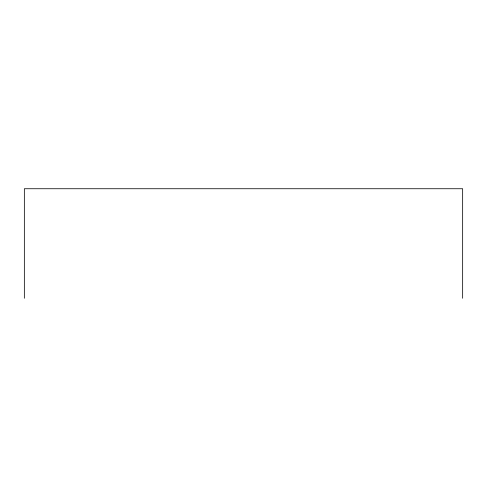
<?xml version="1.0" encoding="UTF-8"?>
<svg xmlns="http://www.w3.org/2000/svg" width="487" height="487" viewBox="0 0 487 487"><rect width="100%" height="100%" fill="white"/><g stroke="black" fill="none" stroke-linecap="round" stroke-linejoin="round"><path stroke-width="0.73" d="M462.65 298.263L462.65 188.737L24.35 188.737L24.35 298.263"/></g></svg>
